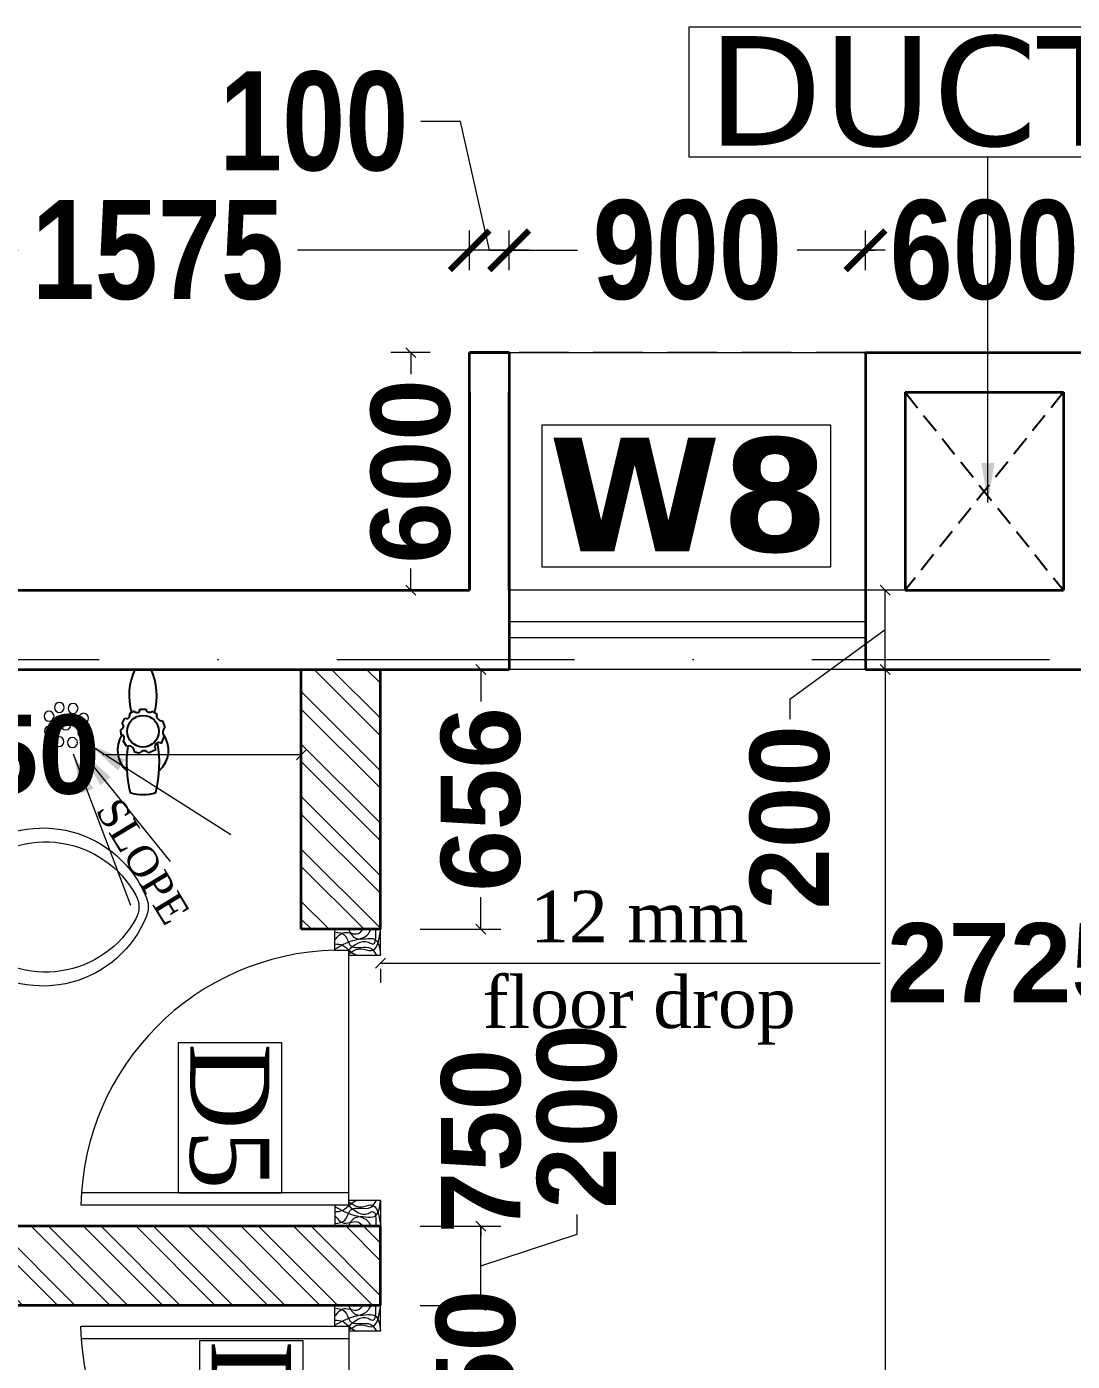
# Model space of a CAD drawing. Header units: millimetres. Extents: x -3092155 to 4513934, y -12317808 to 1850003.
# Drawn here: x -456158 to -453517, y -5674424 to -5671053 of the extents above; entities that cross this region are included whole.
import ezdxf

# ---------------------------------------------------------------- set-up
doc = ezdxf.new("R2010")
doc.units = ezdxf.units.MM
doc.header["$LTSCALE"] = 2
doc.header["$MEASUREMENT"] = 0
doc.header["$PDMODE"] = 34
doc.header["$PDSIZE"] = 500
for name, pattern in [('DASHDOT', [1, 0.5, -0.25, 0, -0.25]), ('DASHED2', [0.375, 0.25, -0.125]), ('HIDDEN', [0.375, 0.25, -0.125])]:
    doc.linetypes.add(name, pattern=pattern)
for name, color, linetype, lineweight in [('AREA AA', 162, 'Continuous', 20), ('cornice', 12, 'Continuous', 25), ('D DIM', 250, 'Continuous', 9), ('D5', 10, 'Continuous', 5), ('DOOR', 27, 'Continuous', 5), ('FIXTURE', 252, 'Continuous', 0), ('glass', 5, 'Continuous', 15), ('GRID', 251, 'DASHDOT', 5), ('hatch toilet', 42, 'Continuous', 9), ('PROJ', 251, 'HIDDEN', 5), ('SILL', 74, 'Continuous', 9), ('tap', 97, 'Continuous', 25), ('taxe', 7, 'Continuous', 9), ('toi.dim.', 214, 'Continuous', 9), ('VENTI', 162, 'Continuous', 5), ('WAll', 250, 'Continuous', 35)]:
    doc.layers.add(name, color=color, linetype=linetype, lineweight=lineweight)
doc.layers.add('DOT', color=7, linetype='DASHED2', lineweight=0, true_color=0x89067c)
doc.layers.add('duct text', color=7, linetype='Continuous', lineweight=5, true_color=0x30182a)
doc.styles.add('door', font='arial.ttf', dxfattribs={"height": 70})
doc.styles.add('INNER DIM', font='ARIALNB.TTF', dxfattribs={"height": 250})
doc.styles.add('int dim', font='arialbd.ttf', dxfattribs={"height": 200})
doc.styles.get("Standard").update_dxf_attribs({"font": 'times.ttf', "height": 500})
doc.styles.add('style2', font='verdana.ttf')
doc.dimstyles.new('DOOR', dxfattribs={"dimtxt": 100, "dimasz": 100, "dimexe": 25, "dimexo": 50, "dimgap": 25, "dimtad": 0, "dimtih": 1, "dimtoh": 1, "dimdec": 0, "dimzin": 3, "dimdsep": 46, "dimtxsty": 'door', "dimblk": 'OBLIQUE', "dimcen": 200, "dimclrd": 256, "dimclre": 256, "dimclrt": 256, "dimadec": 0, "dimazin": 0, "dimtfac": 1, "dimtdec": 0, "dimtofl": 0, "dimtmove": 2, "dimatfit": 3, "dimfxl": 300, "dimfxlon": 1, "dimfrac": 1, "dimtolj": 1, "dimtzin": 0, "dimlwd": -1, "dimlwe": -1, "dimarcsym": 0})
doc.dimstyles.new('INNER DIM', dxfattribs={"dimscale": 0, "dimtxt": 250, "dimasz": 100, "dimexe": 50, "dimexo": 50, "dimgap": 50, "dimtad": 0, "dimdec": 0, "dimzin": 0, "dimdsep": 46, "dimtxsty": 'INNER DIM', "dimblk": 'ARCHTICK', "dimcen": 100, "dimdle": 50, "dimclrd": 256, "dimclre": 256, "dimclrt": 256, "dimadec": 0, "dimazin": 0, "dimtfac": 1, "dimtdec": 0, "dimtix": 1, "dimtmove": 2, "dimatfit": 3, "dimfxl": 50, "dimfxlon": 1, "dimtolj": 1, "dimtzin": 0, "dimlwd": -1, "dimlwe": -1, "dimarcsym": 1})
doc.dimstyles.new('toilet detail', dxfattribs={"dimtxt": 150, "dimasz": 25, "dimexe": 50, "dimexo": 100, "dimgap": 25, "dimtad": 0, "dimdec": 0, "dimzin": 3, "dimdsep": 46, "dimtxsty": 'int dim', "dimblk": 'OBLIQUE', "dimcen": 90, "dimclrd": 214, "dimclre": 214, "dimclrt": 256, "dimadec": 0, "dimazin": 0, "dimtfac": 1, "dimtdec": 0, "dimtofl": 0, "dimtmove": 1, "dimatfit": 3, "dimfxl": 1, "dimfrac": 1, "dimtolj": 1, "dimtzin": 0, "dimlwd": -1, "dimlwe": -1, "dimarcsym": 1})
pattern_1 = [(135, (-2985404.971857128, 250393.1715754401), (66.29126073623883, 66.29126073623884), []), (135, (-2985449.166030877, 250393.1715754401), (66.29126073623883, 66.29126073623884), [])]

# ---------------------------------------------------------------- blocks, each defined once
blk = doc.blocks.new('_ArchTick')
at = {"color": 0, "linetype": 'ByBlock', "const_width": 0.15}
blk.add_lwpolyline([(-0.5, -0.5), (0.5, 0.5)], dxfattribs=at)
blk = doc.blocks.new('*D57')
at = {"layer": 'D DIM', "ltscale": 100, "transparency": 16777216}
for p, q in [((-454938.8841193335, -5671667.738005701), (-454938.8841193335, -5671567.738005701)), ((-454038.8841193322, -5671667.738005701), (-454038.8841193322, -5671567.738005701)), ((-454988.8841193335, -5671617.738005701), (-454766.2886213793, -5671617.738005701)), ((-453988.8841193322, -5671617.738005701), (-454211.4796172865, -5671617.738005701))]:
    blk.add_line(p, q, dxfattribs=at)
at = {"layer": 'Defpoints', "color": 0, "lineweight": 50, "ltscale": 100, "transparency": 16777216}
for p in [(-454938.8841193335, -5671617.738005701), (-454938.8841193335, -5671876.23265616), (-454038.8841193322, -5671876.232656159)]:
    blk.add_point(p, dxfattribs=at)
at = {"layer": 'D DIM', "ltscale": 100, "transparency": 16777216, "xscale": 100, "yscale": 100, "zscale": 100, "rotation": 180}
blk.add_blockref('_ArchTick', (-454938.8841193335, -5671617.738005701), dxfattribs=at)
at = {"layer": 'D DIM', "ltscale": 100, "transparency": 16777216, "xscale": 100, "yscale": 100, "zscale": 100}
blk.add_blockref('_ArchTick', (-454038.8841193322, -5671617.738005701), dxfattribs=at)
at = {"layer": 'D DIM', "ltscale": 100, "transparency": 16777216, "insert": (-454488.8841193329, -5671617.738005701), "char_height": 250, "attachment_point": 5, "style": 'INNER DIM'}
blk.add_mtext('\\A1;900', dxfattribs=at)
blk = doc.blocks.new('*D58')
at = {"layer": 'D DIM', "ltscale": 100, "transparency": 16777216}
for p, q in [((-455061.9839245793, -5671292.856560628), (-455161.9839245793, -5671292.856560628)), ((-454988.8841199303, -5671617.738005701), (-455061.9839245793, -5671292.856560628)), ((-455038.8841205271, -5671667.738005701), (-455038.8841205271, -5671567.738005701)), ((-454938.8841193335, -5671667.738005701), (-454938.8841193335, -5671567.738005701)), ((-454888.8841193335, -5671617.738005701), (-455088.8841205271, -5671617.738005701))]:
    blk.add_line(p, q, dxfattribs=at)
at = {"layer": 'Defpoints', "color": 0, "lineweight": 50, "ltscale": 100, "transparency": 16777216}
for p in [(-455038.8841205271, -5671617.738005701), (-455038.8841205271, -5671876.23265616), (-454938.8841193335, -5671876.23265616)]:
    blk.add_point(p, dxfattribs=at)
at = {"layer": 'D DIM', "ltscale": 100, "transparency": 16777216, "xscale": 100, "yscale": 100, "zscale": 100, "rotation": 180}
blk.add_blockref('_ArchTick', (-455038.8841205271, -5671617.738005701), dxfattribs=at)
at = {"layer": 'D DIM', "ltscale": 100, "transparency": 16777216, "xscale": 100, "yscale": 100, "zscale": 100}
blk.add_blockref('_ArchTick', (-454938.8841193335, -5671617.738005701), dxfattribs=at)
at = {"layer": 'D DIM', "ltscale": 100, "transparency": 16777216, "insert": (-455432.5671442246, -5671292.856560628), "char_height": 250, "attachment_point": 5, "style": 'INNER DIM'}
blk.add_mtext('\\A1;100', dxfattribs=at)
blk = doc.blocks.new('*D59')
at = {"layer": 'D DIM', "ltscale": 100, "transparency": 16777216}
for p, q in [((-456613.8841193376, -5671667.738005701), (-456613.8841193376, -5671567.738005701)), ((-455038.8841205271, -5671667.738005701), (-455038.8841205271, -5671567.738005701)), ((-456663.8841193376, -5671617.738005701), (-456179.2490585409, -5671617.738005701)), ((-454988.8841205271, -5671617.738005701), (-455473.5191813239, -5671617.738005701))]:
    blk.add_line(p, q, dxfattribs=at)
at = {"layer": 'Defpoints', "color": 0, "lineweight": 50, "ltscale": 100, "transparency": 16777216}
for p in [(-456613.8841193376, -5671617.738005701), (-456613.8841193376, -5671876.233080524), (-455038.8841205271, -5671876.23265616)]:
    blk.add_point(p, dxfattribs=at)
at = {"layer": 'D DIM', "ltscale": 100, "transparency": 16777216, "xscale": 100, "yscale": 100, "zscale": 100, "rotation": 180}
blk.add_blockref('_ArchTick', (-456613.8841193376, -5671617.738005701), dxfattribs=at)
at = {"layer": 'D DIM', "ltscale": 100, "transparency": 16777216, "xscale": 100, "yscale": 100, "zscale": 100}
blk.add_blockref('_ArchTick', (-455038.8841205271, -5671617.738005701), dxfattribs=at)
at = {"layer": 'D DIM', "ltscale": 100, "transparency": 16777216, "insert": (-455826.3841199324, -5671617.738005701), "char_height": 250, "attachment_point": 5, "style": 'INNER DIM'}
blk.add_mtext('\\A1;1575', dxfattribs=at)
blk = doc.blocks.new('*D361')
at = {"layer": 'D DIM', "ltscale": 100, "transparency": 16777216}
for p, q in [((-454038.9093337015, -5671667.738005701), (-454038.9093337015, -5671567.738005701)), ((-453438.9093337015, -5671667.738005701), (-453438.9093337015, -5671567.738005701)), ((-454038.9093337015, -5671617.738005701), (-454014.7790472076, -5671617.738005701)), ((-453438.9093337015, -5671617.738005701), (-453463.0396201953, -5671617.738005701))]:
    blk.add_line(p, q, dxfattribs=at)
at = {"layer": 'Defpoints', "color": 0, "lineweight": 50, "ltscale": 100, "transparency": 16777216}
for p in [(-454038.9093337015, -5671617.738005701), (-454038.9093337015, -5671876.233616744), (-453438.9093337015, -5671876.233616745)]:
    blk.add_point(p, dxfattribs=at)
at = {"layer": 'D DIM', "ltscale": 100, "transparency": 16777216, "insert": (-453738.9093337015, -5671617.738005701), "char_height": 250, "attachment_point": 5, "style": 'INNER DIM'}
blk.add_mtext('\\A1;600', dxfattribs=at)
blk = doc.blocks.new('Toilet - top')
for p, q in [((9.750000020786107, -4.499999875283331), (9.750000020786107, -1.499999958427777)), ((-4.874999573884722, -6.374999823318057), (-3.374999615456943, -6.374999823318057)), ((-4.874999573884722, -7.124999802531942), (-4.874999573884722, -6.374999823318057)), ((-3.374999615456943, -6.374999823318057), (-3.374999615456943, -5.999999833711112)), ((-2.624999636243054, -5.999999833711112), (-2.624999636243054, -7.124999802531942)), ((-0.3749996986013899, -5.999999833711112), (-1.874999657029167, -10.49999970899444)), ((5.625000135109722, -5.999999833711112), (7.125000093537498, -10.49999970899444)), ((-2.624999636243054, -7.124999802531942), (-4.874999573884722, -7.124999802531942)), ((5.625000135109722, -10.49999970899444), (-0.3749996986013899, -10.49999970899444))]:
    blk.add_line(p, q)
blk.add_lwpolyline([(10.5, -5.999999833711112), (10.5, 0), (-5.249999563491668, 0), (-5.249999563491668, -5.999999833711112)], close=True)
for points in [[(9.00000004157222, -0.7499999792138891), (-3.74999960506389, -0.7499999792138891)], [(-4.499999584277778, -1.499999958427777), (-4.499999584277778, -4.499999875283331)], [(-3.74999960506389, -5.249999854497221), (9.00000004157222, -5.249999854497221)]]:
    blk.add_lwpolyline(points)
for centre, radius, start, end in [((-3.843749602465627, -1.406249961026039), 0.6629126066274994, 81.86989999999999, 188.1301), ((9.093750038973957, -1.406249961026039), 0.6629126066274994, 351.8699, 98.13009999999998), ((-3.843749602465627, -4.593749872685068), 0.6629126066274994, 171.869898, 278.1301), ((9.093750038973957, -4.593749872685068), 0.6629126066274994, 261.8699, 8.130099999999992), ((5.264671971487866, -16.1853708193428), 9.126764785180747, 141.4691096810948, 248.2605552621038), ((5.774968316447487, -16.3630565146643), 8.496884113945722, 136.3677254423718, 240.9979693939525), ((-0.0146246611728551, -16.18535307943234), 9.126775425236774, 291.7392742039648, 38.53070636800451), ((-0.5249176984752985, -16.36303902073235), 8.496889430624533, 299.0017969815357, 43.63209216694732), ((2.625015013218892, -22.04524776254743), 2, 240.9979693939525, 299.0017969815356), ((2.625015773947752, -22.80526443344873), 2, 248.2605552621038, 291.7392742039647)]:
    blk.add_arc(centre, radius, start, end)
blk = doc.blocks.new('_Oblique')
at = {"color": 0, "linetype": 'ByBlock', "lineweight": -2}
blk.add_line((-0.5, -0.5), (0.5, 0.5), dxfattribs=at)
blk = doc.blocks.new('*D1219')
at = {"layer": 'Defpoints', "color": 0, "lineweight": 50, "ltscale": 100, "transparency": 16777216}
for p in [(-1426884.846117943, -5386916.937472851), (-1426631.19576158, -5386916.937472851), (-1426984.846117942, -5387666.93747285)]:
    blk.add_point(p, dxfattribs=at)
at = {"layer": 'toi.dim.', "color": 214, "ltscale": 100, "transparency": 16777216}
for p, q in [((-1426631.19576158, -5386916.937472851), (-1426631.19576158, -5386891.937472852)), ((-1426784.846117942, -5386916.937472851), (-1426581.195761581, -5386916.937472851)), ((-1426884.846117942, -5387666.93747285), (-1426581.195761581, -5387666.93747285)), ((-1426631.19576158, -5387666.93747285), (-1426631.19576158, -5387691.937472851))]:
    blk.add_line(p, q, dxfattribs=at)
at = {"layer": 'toi.dim.', "color": 214, "ltscale": 100, "transparency": 16777216, "xscale": 25, "yscale": 25, "zscale": 25}
for p, rotation in [((-1426631.19576158, -5386916.937472851), 270), ((-1426631.19576158, -5387666.93747285), 90)]:
    blk.add_blockref('_Oblique', p, dxfattribs=dict(at, rotation=rotation))
at = {"layer": 'toi.dim.', "ltscale": 100, "transparency": 16777216, "insert": (-1426643.687260336, -5387110.687359998), "char_height": 200, "attachment_point": 5, "rotation": 90, "style": 'int dim'}
blk.add_mtext('\\A1;750', dxfattribs=at)
blk = doc.blocks.new('*D1220')
at = {"layer": 'Defpoints', "color": 0, "lineweight": 50, "ltscale": 100, "transparency": 16777216}
for p in [(-1426884.846117943, -5386716.937472851), (-1426631.19576158, -5386716.937472851), (-1426884.846117943, -5386916.937472851)]:
    blk.add_point(p, dxfattribs=at)
at = {"layer": 'toi.dim.', "color": 214, "ltscale": 100, "transparency": 16777216}
for p, q in [((-1426388.243226487, -5386737.243629767), (-1426388.243226487, -5386687.243629767)), ((-1426784.846117942, -5386716.937472851), (-1426581.195761581, -5386716.937472851)), ((-1426631.19576158, -5386916.937472851), (-1426631.19576158, -5386716.937472851)), ((-1426631.19576158, -5386816.937472851), (-1426388.243226487, -5386737.243629767)), ((-1426784.846117942, -5386916.937472851), (-1426581.195761581, -5386916.937472851))]:
    blk.add_line(p, q, dxfattribs=at)
at = {"layer": 'toi.dim.', "color": 214, "ltscale": 100, "transparency": 16777216, "xscale": 25, "yscale": 25, "zscale": 25}
for p, rotation in [((-1426631.19576158, -5386716.937472851), 90), ((-1426631.19576158, -5386916.937472851), 270)]:
    blk.add_blockref('_Oblique', p, dxfattribs=dict(at, rotation=rotation))
at = {"layer": 'toi.dim.', "ltscale": 100, "transparency": 16777216, "insert": (-1426388.243226486, -5386439.52875937), "char_height": 200, "attachment_point": 5, "rotation": 90, "style": 'int dim'}
blk.add_mtext('\\A1;200', dxfattribs=at)
blk = doc.blocks.new('*D1221')
at = {"layer": 'Defpoints', "color": 0, "lineweight": 50, "ltscale": 100, "transparency": 16777216}
for p in [(-1426884.846117942, -5385966.937472852), (-1426631.19576158, -5385966.937472852), (-1426884.846117943, -5386716.937472851)]:
    blk.add_point(p, dxfattribs=at)
at = {"layer": 'toi.dim.', "color": 214, "ltscale": 100, "transparency": 16777216}
for p, q in [((-1426631.19576158, -5385966.937472852), (-1426631.19576158, -5385941.937472852)), ((-1426784.846117941, -5385966.937472852), (-1426581.195761581, -5385966.937472852)), ((-1426784.846117942, -5386716.937472851), (-1426581.195761581, -5386716.937472851)), ((-1426631.19576158, -5386716.937472851), (-1426631.19576158, -5386741.93747285))]:
    blk.add_line(p, q, dxfattribs=at)
at = {"layer": 'toi.dim.', "color": 214, "ltscale": 100, "transparency": 16777216, "xscale": 25, "yscale": 25, "zscale": 25}
for p, rotation in [((-1426631.19576158, -5385966.937472852), 270), ((-1426631.19576158, -5386716.937472851), 90)]:
    blk.add_blockref('_Oblique', p, dxfattribs=dict(at, rotation=rotation))
at = {"layer": 'toi.dim.', "ltscale": 100, "transparency": 16777216, "insert": (-1426630.364563805, -5386502.004601545), "char_height": 200, "attachment_point": 5, "rotation": 90, "style": 'int dim'}
blk.add_mtext('\\A1;750', dxfattribs=at)
blk = doc.blocks.new('A$C3DC14F32')
at = {"layer": 'DOOR', "ltscale": 100}
for p, q in [((52.99949478264897, 114.9996921028942), (52.99949478264899, 756.7428243851377)), ((83.99949478264897, 79.99969210289419), (83.99949478264898, 755.4110343496443)), ((-0.0005052173510194, -0.000307897105813), (-0.0005052173510194, 114.9996921028942)), ((52.99949478264897, 114.9996921028942), (-0.0005052173510194, 114.9996921028942)), ((52.99949478264897, 79.99969210289419), (52.99949478264897, 114.9996921028942)), ((696.999494782649, 114.9996921028942), (696.999494782649, 79.99969210289419)), ((696.999494782649, 114.9996921028942), (749.999494782649, 114.9996921028942)), ((749.999494782649, 114.9996921028942), (749.999494782649, -0.000307897105813)), ((52.99949478264897, 79.99969210289419), (696.999494782649, 79.99969210289419)), ((64.99949478264897, -0.0003078980371356), (64.99949478264897, 79.99969210289419)), ((684.9994947826488, 79.99969210289419), (684.9994947826488, -0.0003078980371356)), ((64.99949478264897, -0.0003078980371356), (-0.0005052173510194, -0.000307897105813)), ((684.9994947826488, -0.0003078980371356), (749.9994947826491, -0.0003078980371356))]:
    blk.add_line(p, q, dxfattribs=at)
blk.add_arc((40.31417776597399, 100.008927482144), 656.8563987731303, 1.307716759455737, 88.89342584686472, dxfattribs=at)
for points in [[(49.99949478264897, 114.9996921028942), (28.5, 70), (14.5, 33.5), (-0.0005052173510194, 24)], [(26.49949478264898, 114.9996921028942), (8, 91.5), (10.5, 56), (-0.0005052173510194, 44.5)], [(7.000000000465661, 114.9996921028942), (15, 90.5), (41.5, 75), (48, 24.5), (64.99949478264897, 10)], [(37.00000000046565, 114.9996921028942), (40, 96), (56, 76), (64.99949478264897, 61)], [(742.9989895648323, 114.9996921028942), (734.998989565298, 90.5), (708.4989895652977, 75), (701.998989565298, 24.5), (684.9994947826488, 10)], [(712.9989895648323, 114.9996921028942), (709.998989565298, 96), (693.9989895652977, 76), (684.9994947826488, 61)], [(699.999494782649, 114.9996921028942), (721.4989895652977, 70), (735.498989565298, 33.5), (749.999494782649, 24)], [(723.499494782649, 114.9996921028942), (741.9989895652977, 91.5), (739.498989565298, 56), (749.999494782649, 44.5)], [(52.99949478264897, 82), (32.5, 31.5), (37, 21), (-0.0005052173510194, 12)], [(-0.0005052173510194, 81), (22.5, 62.5), (25, 15), (64.99949478264897, -0.0003078980371356)], [(62, 79.99969210289419), (49, 49), (54, 23.5), (4, -0.000307897105813)], [(749.999494782649, 81), (727.4989895652978, 62.5), (724.9989895652977, 15), (684.9994947826488, -0.0003078980371356)], [(687.9989895652977, 79.99969210289419), (700.9989895652977, 49), (695.9989895652977, 23.5), (745.9989895652977, -0.000307897105813)], [(696.999494782649, 82), (717.4989895652977, 31.5), (712.9989895652977, 21), (749.999494782649, 12)]]:
    blk.add_spline(points, degree=3, dxfattribs=at)
blk = doc.blocks.new('14')
at = {"layer": 'FIXTURE', "ltscale": 15000}
for centre in [(-38.20844072954995, 36.0154674127698), (-56.98899096832612, 27.93758214637637), (-20.2151071971748, 27.0380796417594), (-64.68213853077668, 9.495943598449239), (-38.12322247237899, 9.495943598449236), (-12.13889834866859, 9.495943598449236), (-56.95706919417716, -7.848507821559906), (-38.20844072954996, -15.28902206820631), (-18.61901848972775, -8.359989639371632)]:
    blk.add_circle(centre, 6.965944811660197, dxfattribs=at)
blk = doc.blocks.new('ryr')
at = {"layer": 'tap', "ltscale": 100}
for p, q in [((1982569.018644572, -4956357.754817451), (1982576.059878631, -4956352.883035951)), ((1982583.737675077, -4956350.44548549), (1982590.202268639, -4956350.139865152)), ((1982598.167661398, -4956351.876693387), (1982604.579008114, -4956355.304493397)), ((1982610.690104417, -4956361.283024868), (1982614.049456018, -4956367.114631121)), ((1982562.6397905, -4956366.830942098), (1982560.619417549, -4956373.748985207)), ((1982616.002023037, -4956374.114746697), (1982616.037314679, -4956381.777848398)), ((1982666.278792854, -4956367.768315107), (1982666.287072216, -4956388.375991837)), ((1982561.079463562, -4956384.703346794), (1982565.096674409, -4956394.370811427)), ((1982613.723516514, -4956389.770130052), (1982610.08629866, -4956395.641961147)), ((1982572.831709136, -4956401.424545053), (1982582.244357445, -4956405.415036406)), ((1982601.526662083, -4956402.744159232), (1982592.781080879, -4956405.710433228))]:
    blk.add_line(p, q, dxfattribs=at)
blk.add_circle((1982588.283364309, -4956378.074034302), 20, dxfattribs=at)
for centre, radius, start, end in [((1982564.445824714, -4956380.45154472), 34.64069505713051, 56.55277587514192, 138.7143302402152), ((1982556.196415525, -4956378.074034302), 48.00995838109209, 160.1952473060995, 199.8047526939004), ((1982547.685375614, -4956509.021082662), 151.7093994229934, 81.76230417884105, 103.9834318662461), ((1982563.234411473, -4956360.46920614), 6.389464648687468, 264.6601720458993, 25.13943216500143), ((1982579.446505095, -4956350.239695132), 4.296101661263567, 217.9728670969993, 357.2543869593875), ((1982594.646703805, -4956348.890665844), 4.616654942065941, 195.6991030066236, 319.6996369507292), ((1982608.779900129, -4956357.123019014), 4.577611728740137, 156.5926791675466, 294.6637864751611), ((1982633.110303181, -4956440.782698616), 80.1950678442886, 65.5624695641667, 105.3326518006847), ((1982556.944758322, -4956379.390149402), 6.732447841380619, 307.8898860605086, 56.91974426233791), ((1982615.41065981, -4956370.507321732), 3.655574557478431, 111.8614756836552, 279.3096630897456), ((1982547.685375614, -4956247.126985941), 151.7093994229934, 256.0165681337539, 279.8379305379639), ((1982568.619799926, -4956398.275333967), 5.259059769223807, 323.2148265677761, 132.0605413497072), ((1982607.803097933, -4956401.599361283), 6.379985056878329, 69.03030871157539, 190.3369005336596), ((1982633.110303181, -4956315.365369986), 80.1950678442886, 254.6673482038987, 294.4375304516508), ((1982616.778405089, -4956386.323464932), 4.605631841286484, 99.25969699666588, 228.4484114278765), ((1982564.443915571, -4956375.699608197), 34.64069505713051, 221.3317081846367, 306.2699323172791), ((1982587.381802387, -4956410.234905004), 7.044464055513258, 39.96174969293975, 136.8267596166059), ((1982588.283364309, -4956378.074034302), 28, 279.2436243042187, 279.2438643274891)]:
    blk.add_arc(centre, radius, start, end, dxfattribs=at)
blk = doc.blocks.new('*D1227')
at = {"layer": 'Defpoints', "color": 0, "lineweight": 50, "ltscale": 100, "transparency": 16777216}
for p in [(-1426884.839528369, -5385310.68736), (-1426631.19576158, -5385310.68736), (-1426884.839528369, -5385966.937472882)]:
    blk.add_point(p, dxfattribs=at)
at = {"layer": 'toi.dim.', "color": 214, "ltscale": 100, "transparency": 16777216}
for p, q in [((-1426784.839528369, -5385310.68736), (-1426581.195761581, -5385310.68736)), ((-1426631.19576158, -5385310.68736), (-1426631.19576158, -5385391.643248636)), ((-1426631.19576158, -5385966.937472882), (-1426631.19576158, -5385885.981584245)), ((-1426784.839528369, -5385966.937472882), (-1426581.195761581, -5385966.937472882))]:
    blk.add_line(p, q, dxfattribs=at)
at = {"layer": 'toi.dim.', "color": 214, "ltscale": 100, "transparency": 16777216, "xscale": 25, "yscale": 25, "zscale": 25}
for p, rotation in [((-1426631.19576158, -5385310.68736), 90), ((-1426631.19576158, -5385966.937472882), 270)]:
    blk.add_blockref('_Oblique', p, dxfattribs=dict(at, rotation=rotation))
at = {"layer": 'toi.dim.', "ltscale": 100, "transparency": 16777216, "insert": (-1426631.195761579, -5385638.812416441), "char_height": 200, "attachment_point": 5, "rotation": 90, "style": 'int dim'}
blk.add_mtext('\\A1;656', dxfattribs=at)
blk = doc.blocks.new('*D1255')
at = {"layer": 'Defpoints', "color": 0, "lineweight": 50, "ltscale": 100, "transparency": 16777216}
for p in [(-1425610.453248173, -5385310.687359991), (-1425359.846117936, -5385310.687359991), (-1425234.846117938, -5389760.687019235)]:
    blk.add_point(p, dxfattribs=at)
at = {"layer": 'toi.dim.', "color": 214, "ltscale": 100, "transparency": 16777216}
for p, q in [((-1425459.846117936, -5385310.687359991), (-1425660.453248173, -5385310.687359991)), ((-1425610.453248173, -5385310.687359991), (-1425610.453248173, -5387209.391145957)), ((-1425610.453248173, -5389760.687019235), (-1425610.453248173, -5387861.983233268)), ((-1425334.846117937, -5389760.687019235), (-1425660.453248173, -5389760.687019235))]:
    blk.add_line(p, q, dxfattribs=at)
at = {"layer": 'toi.dim.', "color": 214, "ltscale": 100, "transparency": 16777216, "xscale": 25, "yscale": 25, "zscale": 25}
for p, rotation in [((-1425610.453248173, -5385310.687359991), 90), ((-1425610.453248173, -5389760.687019235), 270)]:
    blk.add_blockref('_Oblique', p, dxfattribs=dict(at, rotation=rotation))
at = {"layer": 'toi.dim.', "ltscale": 100, "transparency": 16777216, "insert": (-1425610.453248172, -5387535.687189613), "char_height": 200, "attachment_point": 5, "rotation": 90, "style": 'int dim'}
blk.add_mtext('\\A1;4450', dxfattribs=at)
blk = doc.blocks.new('*D1256')
at = {"layer": 'Defpoints', "color": 0, "lineweight": 50, "ltscale": 100, "transparency": 16777216}
for p in [(-1425610.453248173, -5385110.687359993), (-1425359.846117937, -5385110.687359993), (-1425359.846117936, -5385310.687359991)]:
    blk.add_point(p, dxfattribs=at)
at = {"layer": 'toi.dim.', "color": 214, "ltscale": 100, "transparency": 16777216}
for p, q in [((-1425459.846117937, -5385110.687359993), (-1425660.453248173, -5385110.687359993)), ((-1425610.453248173, -5385310.687359991), (-1425610.453248173, -5385110.687359993)), ((-1425610.453248173, -5385210.687359991), (-1425850.691696213, -5385386.539037775)), ((-1425459.846117936, -5385310.687359991), (-1425660.453248173, -5385310.687359991)), ((-1425850.691696213, -5385386.539037775), (-1425850.691696213, -5385436.539037775))]:
    blk.add_line(p, q, dxfattribs=at)
at = {"layer": 'toi.dim.', "color": 214, "ltscale": 100, "transparency": 16777216, "xscale": 25, "yscale": 25, "zscale": 25}
for p, rotation in [((-1425610.453248173, -5385110.687359993), 90), ((-1425610.453248173, -5385310.687359991), 270)]:
    blk.add_blockref('_Oblique', p, dxfattribs=dict(at, rotation=rotation))
at = {"layer": 'toi.dim.', "ltscale": 100, "transparency": 16777216, "insert": (-1425850.691696212, -5385684.253908172), "char_height": 200, "attachment_point": 5, "rotation": 90, "style": 'int dim'}
blk.add_mtext('\\A1;200', dxfattribs=at)
blk = doc.blocks.new('*D1209')
at = {"layer": 'Defpoints', "color": 0, "lineweight": 50, "ltscale": 100, "transparency": 16777216}
for p in [(-1428234.846117943, -5385511.109311393), (-1427084.846117941, -5385511.109311393), (-1428234.846117943, -5385526.269490933)]:
    blk.add_point(p, dxfattribs=at)
at = {"layer": 'toi.dim.', "color": 214, "ltscale": 100, "transparency": 16777216}
for p, q in [((-1428234.846117943, -5385526.269490933), (-1428222.31201153, -5385526.269490933)), ((-1427084.846117941, -5385526.269490933), (-1427586.636704572, -5385526.269490933)), ((-1428234.846117943, -5385611.109311393), (-1428234.846117943, -5385576.269490933)), ((-1427084.846117941, -5385611.109311393), (-1427084.846117941, -5385576.269490933))]:
    blk.add_line(p, q, dxfattribs=at)
at = {"layer": 'toi.dim.', "color": 214, "ltscale": 100, "transparency": 16777216, "xscale": 25, "yscale": 25, "zscale": 25, "rotation": 180}
blk.add_blockref('_Oblique', (-1428234.846117943, -5385526.269490933), dxfattribs=at)
at = {"layer": 'toi.dim.', "color": 214, "ltscale": 100, "transparency": 16777216, "xscale": 25, "yscale": 25, "zscale": 25}
blk.add_blockref('_Oblique', (-1427084.846117941, -5385526.269490933), dxfattribs=at)
at = {"layer": 'toi.dim.', "ltscale": 100, "transparency": 16777216, "insert": (-1427904.474358051, -5385526.269490933), "char_height": 200, "attachment_point": 5, "style": 'int dim'}
blk.add_mtext('\\A1;1150', dxfattribs=at)
blk = doc.blocks.new('*D1281')
at = {"layer": 'Defpoints', "color": 0, "lineweight": 50, "ltscale": 100, "transparency": 16777216}
for p in [(-1426884.83952837, -5385966.937472882), (-1426884.83952837, -5386052.520902377), (-1424159.846117936, -5386035.968751323)]:
    blk.add_point(p, dxfattribs=at)
at = {"layer": 'toi.dim.', "color": 214, "ltscale": 100, "transparency": 16777216}
for p, q in [((-1426884.83952837, -5386052.520902377), (-1425623.110217423, -5386052.520902377)), ((-1424159.846117936, -5386052.520902377), (-1424966.971063262, -5386052.520902377)), ((-1426884.83952837, -5386066.937472882), (-1426884.83952837, -5386102.520902377)), ((-1424159.846117936, -5386135.968751323), (-1424159.846117936, -5386102.520902377))]:
    blk.add_line(p, q, dxfattribs=at)
at = {"layer": 'toi.dim.', "color": 214, "ltscale": 100, "transparency": 16777216, "xscale": 25, "yscale": 25, "zscale": 25, "rotation": 180}
blk.add_blockref('_Oblique', (-1426884.83952837, -5386052.520902377), dxfattribs=at)
at = {"layer": 'toi.dim.', "color": 214, "ltscale": 100, "transparency": 16777216, "xscale": 25, "yscale": 25, "zscale": 25}
blk.add_blockref('_Oblique', (-1424159.846117936, -5386052.520902377), dxfattribs=at)
at = {"layer": 'toi.dim.', "ltscale": 100, "transparency": 16777216, "insert": (-1425295.040640343, -5386052.520902377), "char_height": 200, "attachment_point": 5, "style": 'int dim'}
blk.add_mtext('\\A1;2725', dxfattribs=at)
blk = doc.blocks.new('*D1288')
at = {"layer": 'Defpoints', "color": 0, "lineweight": 50, "ltscale": 100, "transparency": 16777216}
for p in [(-1426808.379472671, -5384510.687359997), (-1426659.846119131, -5384510.687359997), (-1426659.846119131, -5385110.68736)]:
    blk.add_point(p, dxfattribs=at)
at = {"layer": 'toi.dim.', "color": 214, "ltscale": 100, "transparency": 16777216}
for p, q in [((-1426759.846119131, -5384510.687359997), (-1426858.379472671, -5384510.687359997)), ((-1426808.379472671, -5384510.687359997), (-1426808.379472671, -5384565.428151267)), ((-1426808.379472671, -5385110.68736), (-1426808.379472671, -5385055.946568728)), ((-1426759.84611913, -5385110.68736), (-1426858.379472671, -5385110.68736))]:
    blk.add_line(p, q, dxfattribs=at)
at = {"layer": 'toi.dim.', "color": 214, "ltscale": 100, "transparency": 16777216, "xscale": 25, "yscale": 25, "zscale": 25}
for p, rotation in [((-1426808.379472671, -5384510.687359997), 90), ((-1426808.379472671, -5385110.68736), 270)]:
    blk.add_blockref('_Oblique', p, dxfattribs=dict(at, rotation=rotation))
at = {"layer": 'toi.dim.', "ltscale": 100, "transparency": 16777216, "insert": (-1426808.37947267, -5384810.687359998), "char_height": 200, "attachment_point": 5, "rotation": 90, "style": 'int dim'}
blk.add_mtext('\\A1;600', dxfattribs=at)
blk = doc.blocks.new('u67u6ujuj')
at = {"layer": 'hatch toilet', "ltscale": 100}
h = blk.add_hatch(dxfattribs=at)
h.set_pattern_fill('ANSI32', color=256, scale=250, style=0)
h.set_pattern_definition(pattern_1)
h.paths.add_polyline_path([(-1426884.846117942, -5385966.937472821), (-1426999.839528366, -5385966.936462479), (-1427084.846117941, -5385966.937472852), (-1427084.846117941, -5385310.68736), (-1426884.846117942, -5385310.68736)])
h = blk.add_hatch(dxfattribs=at)
h.set_pattern_fill('ANSI32', color=256, scale=250, style=0)
h.set_pattern_definition(pattern_1)
h.paths.add_polyline_path([(-1426884.846117943, -5386716.937472851), (-1426884.846117943, -5386916.937472851), (-1428234.846117943, -5386916.937472851), (-1428234.846117943, -5386716.937472852)])
at = {"layer": 'D5'}
for points in [[(-1427395.405392524, -5386633.629886802), (-1427395.405392524, -5386253.160875834), (-1427134.798125827, -5386253.160875834), (-1427134.798125827, -5386633.629886802)], [(-1427341.264029309, -5387385.900733027), (-1427341.264029309, -5387005.431722059), (-1427080.65676261, -5387005.431722059), (-1427080.65676261, -5387385.900733027)]]:
    blk.add_lwpolyline(points, close=True, dxfattribs=at)
at = {"layer": 'DOT', "lineweight": 25, "ltscale": 100}
for p, q in [((-1425159.846117933, -5384610.687811414), (-1425559.846117938, -5385110.687359995)), ((-1425559.846117933, -5384610.687811414), (-1425159.846117937, -5385110.687359997))]:
    blk.add_line(p, q, dxfattribs=at)
at = {"layer": 'glass', "ltscale": 100}
for p, q in [((-1425659.846117937, -5385190.687359998), (-1426559.846117937, -5385190.687359998)), ((-1425659.846117937, -5385230.687359999), (-1426559.846117937, -5385230.687359999))]:
    blk.add_line(p, q, dxfattribs=at)
at = {"layer": 'PROJ', "ltscale": 250}
blk.add_line((-1425659.846117937, -5384510.687811417), (-1426559.846117937, -5384510.687811418), dxfattribs=at)
at = {"layer": 'SILL', "ltscale": 100}
for p, q in [((-1425659.846117937, -5385110.687359993), (-1426559.846117937, -5385110.687359993)), ((-1425659.846117937, -5385310.687359996), (-1426734.846117942, -5385310.687359996))]:
    blk.add_line(p, q, dxfattribs=at)
at = {"layer": 'VENTI', "ltscale": 100}
blk.add_lwpolyline([(-1426477.317346949, -5385051.354816709), (-1425747.690106796, -5385051.354816709), (-1425747.690106796, -5384694.183780831), (-1426477.317346949, -5384694.183780831)], close=True, dxfattribs=at)
at = {"layer": 'WAll', "ltscale": 100}
for p, q in [((-1426659.846119131, -5384510.687359997), (-1426559.846119132, -5384510.687359997)), ((-1426659.846119131, -5385110.687359996), (-1426659.846119131, -5384510.687359997)), ((-1426559.846117934, -5384510.687811414), (-1426659.846119128, -5384510.687811414)), ((-1426559.846119132, -5384510.687359997), (-1426559.846117937, -5384510.687359996)), ((-1426559.846117937, -5384510.687811418), (-1426559.846117937, -5385310.68736)), ((-1425659.846117936, -5384510.687359993), (-1425059.846117937, -5384510.687359996)), ((-1425659.846117932, -5384510.687811414), (-1425059.846117932, -5384510.687811414)), ((-1425659.846117937, -5384510.687811417), (-1425659.846117936, -5385310.687359991)), ((-1426659.846117936, -5384610.687359995), (-1426659.846117936, -5385110.68736)), ((-1426559.846119132, -5385110.687359996), (-1426559.846119132, -5384610.687359997)), ((-1425559.846117938, -5384610.687359993), (-1425159.846117937, -5384610.687359995)), ((-1425559.846117938, -5384610.687359993), (-1425559.846117938, -5385110.687359993)), ((-1425559.846117933, -5384610.687811413), (-1425159.846117933, -5384610.687811414)), ((-1425159.846117937, -5384610.687359995), (-1425159.846117937, -5385110.687359993)), ((-1428234.846117943, -5385110.68736), (-1426659.846117936, -5385110.68736)), ((-1425559.846117938, -5385110.687359993), (-1425159.846117937, -5385110.687359993)), ((-1428234.846117943, -5385310.68736), (-1426559.846117937, -5385310.68736)), ((-1427084.846117941, -5385966.937472852), (-1427084.846117941, -5385310.68736)), ((-1426884.846117942, -5385966.937472852), (-1426884.846117942, -5385310.68736)), ((-1425659.846117936, -5385310.687359991), (-1425059.846117937, -5385310.687359991)), ((-1426884.846117942, -5385966.937472852), (-1427084.846117941, -5385966.937472852)), ((-1426884.846117943, -5386716.937472851), (-1428234.846117943, -5386716.937472852)), ((-1426884.846117943, -5386916.937472851), (-1426884.846117943, -5386716.937472851)), ((-1426884.846117943, -5386916.937472851), (-1428234.846117943, -5386916.937472851))]:
    blk.add_line(p, q, dxfattribs=at)
at = {"layer": 'DOOR', "ltscale": 100, "rotation": 89.99949659371387}
blk.add_blockref('A$C3DC14F32', (-1426884.846425835, -5386716.936967633), dxfattribs=at)
at = {"layer": 'DOOR', "ltscale": 100, "xscale": -1, "rotation": 90.00050340628627}
blk.add_blockref('A$C3DC14F32', (-1426884.846425834, -5386916.937978075), dxfattribs=at)
at = {"layer": 'FIXTURE', "lineweight": 40, "xscale": 2, "yscale": 2, "zscale": 2, "rotation": 90.00000000000004}
blk.add_blockref('ryr', (-11340240.99042579, -9350643.253225077), dxfattribs=at)
at = {"layer": 'FIXTURE', "xscale": -1.8, "yscale": 1.8, "zscale": 1.8, "rotation": 290.471190732132}
blk.add_blockref('14', (-1427719.67259603, -5385392.226921993), dxfattribs=at)
at = {"layer": 'FIXTURE', "ltscale": 100, "extrusion": (0, 0, -1), "xscale": 30.77059217263013, "yscale": 30.77059217263013, "zscale": -30.7705921728903, "rotation": 270}
blk.add_blockref('Toilet - top', (1428234.846117933, -5385829.914549531), dxfattribs=at)
at = {"layer": 'D5', "char_height": 200, "width": 464.1942631211133, "attachment_point": 8, "rotation": 270}
for insert in [(-1427368.299457939, -5386439.051080243), (-1427314.158094724, -5387191.321926471)]:
    blk.add_mtext('\\pt2000;D5', dxfattribs=dict(at, insert=insert))
at = {"layer": 'taxe', "color": 0, "insert": (-1427452.588547084, -5385775.722024313), "char_height": 75, "attachment_point": 2, "rotation": 301.2151213474112}
blk.add_mtext('SLOPE', dxfattribs=at)
at = {"layer": 'taxe', "color": 0, "insert": (-1426231.456320424, -5386258.537262858), "char_height": 130, "attachment_point": 8}
blk.add_mtext('12 mm \\Pfloor drop', dxfattribs=at)
at = {"layer": 'VENTI', "ltscale": 100, "insert": (-1426105.556825818, -5384871.785955263), "char_height": 287, "attachment_point": 5, "style": 'style2'}
blk.add_mtext('\\pxt11;{\\fVerdana|b1|i0|c0|p34;W8}', dxfattribs=at)
at = {"layer": 'toi.dim.', "ltscale": 100}
for base, p1, p2, picture, middle in [((-1426808.379472671, -5384510.687359997), (-1426659.846119131, -5385110.68736), (-1426659.846119131, -5384510.687359997), '*D1288', (-1426808.37947267, -5384810.687359998)), ((-1426631.19576158, -5385310.68736), (-1426884.839528369, -5385966.937472882), (-1426884.839528369, -5385310.68736), '*D1227', (-1426631.195761579, -5385638.812416441)), ((-1425610.453248173, -5385310.687359991), (-1425234.846117938, -5389760.687019235), (-1425359.846117936, -5385310.687359991), '*D1255', (-1425610.453248172, -5387535.687189613))]:
    dim = blk.add_linear_dim(base=base, p1=p1, p2=p2, angle=90, dimstyle='toilet detail', dxfattribs=at)
    dim.commit()
    dim.dimension.update_dxf_attribs({"geometry": picture, "text_midpoint": middle})
dim = blk.add_linear_dim(base=(-1425610.453248174, -5385110.687359993), p1=(-1425359.846117936, -5385310.687359991), p2=(-1425359.846117937, -5385110.687359993), angle=90, dimstyle='toilet detail', dxfattribs=at)
dim.commit()
dim.dimension.update_dxf_attribs({"geometry": '*D1256', "text_midpoint": (-1425850.691696212, -5385461.539037775), "dimtype": 160, "insert": (-4.656612873077393e-10, 0)})
for base, p1, p2, angle, picture, middle in [((-1428234.846117943, -5385526.269490933), (-1427084.846117941, -5385511.109311393), (-1428234.846117943, -5385511.109311393), 180, '*D1209', (-1427904.474358051, -5385526.269490933)), ((-1426884.83952837, -5386052.520902378), (-1424159.846117936, -5386035.968751324), (-1426884.83952837, -5385966.937472882), 180, '*D1281', (-1425295.040640343, -5386052.520902378)), ((-1426631.19576158, -5385966.937472852), (-1426884.846117943, -5386716.937472851), (-1426884.846117942, -5385966.937472852), 90, '*D1221', (-1426630.364563805, -5386502.004601545)), ((-1426631.19576158, -5386716.937472851), (-1426884.846117943, -5386916.937472851), (-1426884.846117943, -5386716.937472851), 90, '*D1220', (-1426388.243226486, -5386662.243629767)), ((-1426631.19576158, -5386916.937472851), (-1426984.846117942, -5387666.93747285), (-1426884.846117943, -5386916.937472851), 90, '*D1219', (-1426643.687260336, -5387110.687359998))]:
    dim = blk.add_linear_dim(base=base, p1=p1, p2=p2, angle=angle, dimstyle='toilet detail', dxfattribs=at)
    dim.commit()
    dim.dimension.update_dxf_attribs({"geometry": picture, "text_midpoint": middle, "dimtype": 160})
at = {"layer": 'AREA AA', "ltscale": 100}
for points in [[(-1427642.391174371, -5385515.243689533), (-1427416.275230219, -5385795.41343975)], [(-1427623.435300403, -5385498.29561752), (-1427262.780104153, -5385727.363940445)], [(-1427661.071886881, -5385523.980842289), (-1427516.424450259, -5385906.294020608)]]:
    blk.add_leader(points, dimstyle='toilet detail', override={"dimasz": 100, "dimclrd": 256}, dxfattribs=at)
blk = doc.blocks.new('6yuj6kit')
at = {"layer": 'duct text', "ltscale": 0.1}
blk.add_lwpolyline([(-165811.3263464243, -5599640.294786533), (-164302.9558680904, -5599640.294786533), (-164302.9558680904, -5599969.432986788), (-165811.3263464243, -5599969.432986788)], close=True, dxfattribs=at)
at = {"layer": 'duct text', "ltscale": 0.1, "insert": (-165055.7475147239, -5599805.016750827), "char_height": 276.6393491514364, "width": 1547.237478852213, "attachment_point": 5, "style": 'style2'}
blk.add_mtext('\\pxt11;DUCT-F', dxfattribs=at)
at = {"layer": 'duct text', "ltscale": 0.1}
blk.add_leader([(-165057.1411072576, -5600842.213896989), (-165057.1411072576, -5600338.861820172), (-165057.1411072576, -5599969.432986788)], dimstyle='DOOR', dxfattribs=at)

msp = doc.modelspace()

# ---------------------------------------------------------------- linework, layer by layer
at = {"layer": 'GRID', "color": 6, "ltscale": 600}
msp.add_line((-460174.5851218564, -5672651.232656341), (-367335.124683726, -5672651.232656343), dxfattribs=at)
at = {"layer": 'SILL', "ltscale": 100}
msp.add_line((-454938.9400626919, -5671876.246069628), (-452538.9400626919, -5671876.246521044), dxfattribs=at)

# ---------------------------------------------------------------- block references
at = {"layer": 'cornice', "color": 3, "lineweight": 50}
msp.add_blockref('6yuj6kit', (-288672.6590358249, -71412.72943193652), dxfattribs=at)
at = {"layer": 'WAll'}
msp.add_blockref('u67u6ujuj', (971620.9060552448, -287365.5587096298), dxfattribs=at)

# ---------------------------------------------------------------- dimensions: what is measured, and where the dimension line sits
at = {"layer": 'D DIM', "ltscale": 100}
dim = msp.add_linear_dim(base=(-455038.8841205271, -5671617.738005701), p1=(-454938.8841193335, -5671876.23265616), p2=(-455038.8841205271, -5671876.23265616), dimstyle='INNER DIM', override={"dimscale": 1, "dimtmove": 1}, dxfattribs=at)
dim.commit()
dim.dimension.update_dxf_attribs({"geometry": '*D58', "text_midpoint": (-455211.9839245793, -5671292.856560628), "dimtype": 160})
for base, p1, p2, picture, middle in [((-456613.8841193376, -5671617.738005701), (-455038.8841205271, -5671876.23265616), (-456613.8841193376, -5671876.233080524), '*D59', (-455826.3841199324, -5671617.738005701)), ((-454938.8841193335, -5671617.738005701), (-454038.8841193322, -5671876.232656159), (-454938.8841193335, -5671876.23265616), '*D57', (-454488.8841193329, -5671617.738005701)), ((-454038.9093337015, -5671617.738005701), (-453438.9093337015, -5671876.233616745), (-454038.9093337015, -5671876.233616744), '*D361', (-453738.9093337015, -5671617.738005701))]:
    dim = msp.add_linear_dim(base=base, p1=p1, p2=p2, dimstyle='INNER DIM', override={"dimscale": 1}, dxfattribs=at)
    dim.commit()
    dim.dimension.update_dxf_attribs({"geometry": picture, "text_midpoint": middle})

doc.saveas('drawing.dxf')
